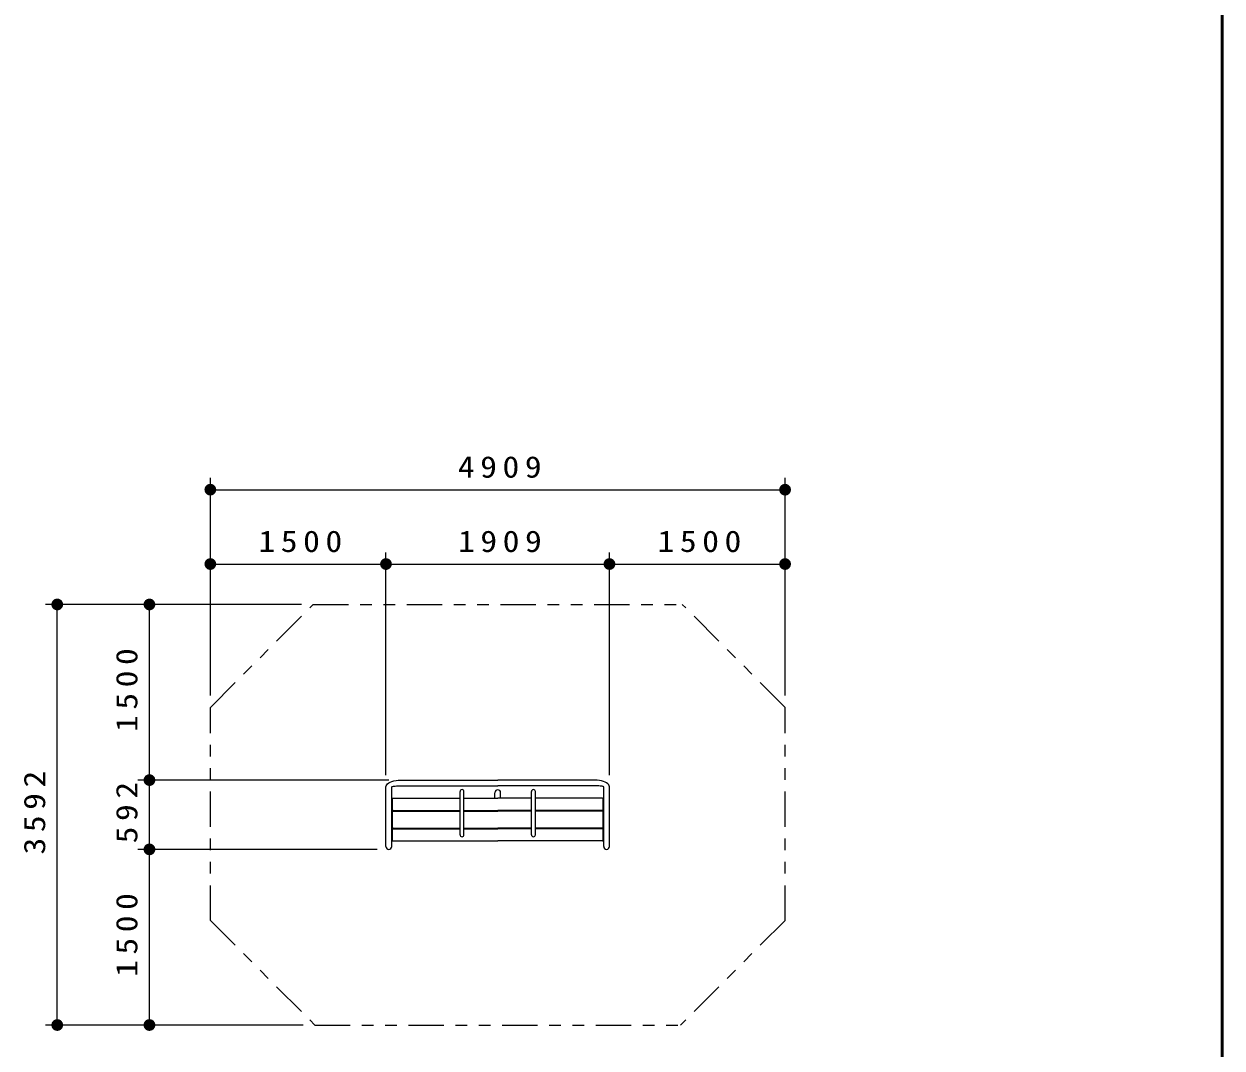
# Model space of a CAD drawing. Units: millimetres on the paper, with parts at other scales. Extents: x -1553 to -1188, y 408 to 677.
# Drawn here: x -1290.3 to -1188, y 479.2 to 566.6 of the extents above; entities that cross this region are included whole.
import ezdxf

# ---------------------------------------------------------------- set-up
doc = ezdxf.new("R2010")
doc.units = ezdxf.units.MM
doc.linetypes.add('USER3', pattern=[8, 3, -1, 1, -1, 1, -1])
doc.layers.add('LY_1', color=7, linetype='Continuous', lineweight=25)
doc.layers.add('LY_4', color=7, linetype='Continuous', lineweight=13)
doc.styles.add('ＭＳ ゴシック', font='')
doc.styles.get('ＭＳ ゴシック').set_extended_font_data('MS Gothic')

# ---------------------------------------------------------------- blocks, each defined once
blk = doc.blocks.new('filled_dot')
at = {"color": 0, "linetype": 'Continuous', "lineweight": -2, "const_width": 1.25}
blk.add_lwpolyline([(-0.625, 0, 1), (0.625, 0, 1)], format="xyb", close=True, dxfattribs=at)

msp = doc.modelspace()

# ---------------------------------------------------------------- linework, layer by layer
at = {"layer": 'LY_1', "lineweight": 13}
for p, q in [((-1274.404, 509.273), (-1274.404, 527.861)), ((-1225.318, 509.273), (-1225.318, 527.861)), ((-1274.404, 526.861), (-1225.318, 526.861)), ((-1274.404, 509.273), (-1274.404, 521.511)), ((-1259.404, 502.475), (-1259.404, 521.511)), ((-1240.318, 502.475), (-1240.318, 521.511)), ((-1225.318, 509.273), (-1225.318, 521.511)), ((-1274.404, 520.511), (-1259.404, 520.511)), ((-1259.404, 520.511), (-1240.318, 520.511)), ((-1240.318, 520.511), (-1225.318, 520.511)), ((-1266.617, 517.06), (-1288.479, 517.06)), ((-1287.479, 481.143), (-1287.479, 517.06)), ((-1266.617, 517.06), (-1280.605, 517.06)), ((-1279.605, 502.06), (-1279.605, 517.06)), ((-1259.161, 502.06), (-1280.605, 502.06)), ((-1279.605, 496.143), (-1279.605, 502.06)), ((-1260.161, 496.143), (-1280.605, 496.143)), ((-1279.605, 481.143), (-1279.605, 496.143)), ((-1266.475, 481.143), (-1288.479, 481.143)), ((-1266.475, 481.143), (-1280.605, 481.143))]:
    msp.add_line(p, q, dxfattribs=at)
at = {"layer": 'LY_1', "linetype": 'USER3', "lineweight": 13}
for p, q in [((-1274.404, 508.273), (-1265.617, 517.06)), ((-1265.617, 517.06), (-1234.105, 517.06)), ((-1225.318, 508.273), (-1234.105, 517.06)), ((-1274.404, 490.072), (-1274.404, 508.273)), ((-1225.318, 490.072), (-1225.318, 508.273)), ((-1274.404, 490.072), (-1265.475, 481.143)), ((-1225.318, 490.072), (-1234.247, 481.143)), ((-1265.475, 481.143), (-1234.247, 481.143))]:
    msp.add_line(p, q, dxfattribs=at)
at = {"layer": 'LY_1'}
for p, q in [((-1259.404, 496.386), (-1259.404, 501.475)), ((-1258.918, 496.386), (-1258.918, 501.475)), ((-1258.161, 502.06), (-1249.861, 502.06)), ((-1258.161, 501.574), (-1249.861, 501.574)), ((-1241.561, 502.06), (-1249.861, 502.06)), ((-1241.561, 501.574), (-1249.861, 501.574)), ((-1240.804, 496.386), (-1240.804, 501.475)), ((-1240.318, 496.386), (-1240.318, 501.475)), ((-1258.861, 499.511), (-1258.861, 500.461)), ((-1258.811, 500.511), (-1253.081, 500.511)), ((-1253.081, 497.386), (-1253.081, 501.086)), ((-1252.741, 497.386), (-1252.741, 501.086)), ((-1252.741, 500.511), (-1249.861, 500.511)), ((-1250.104, 500.511), (-1250.104, 500.986)), ((-1246.981, 500.511), (-1249.861, 500.511)), ((-1249.618, 500.511), (-1249.618, 500.986)), ((-1246.981, 497.386), (-1246.981, 501.086)), ((-1246.641, 497.386), (-1246.641, 501.086)), ((-1240.911, 500.511), (-1246.641, 500.511)), ((-1240.861, 499.511), (-1240.861, 500.461)), ((-1258.861, 498.011), (-1258.861, 499.361)), ((-1258.811, 499.461), (-1253.081, 499.461)), ((-1258.811, 499.411), (-1253.081, 499.411)), ((-1252.741, 499.461), (-1249.861, 499.461)), ((-1252.741, 499.411), (-1249.861, 499.411)), ((-1246.981, 499.461), (-1249.861, 499.461)), ((-1246.981, 499.411), (-1249.861, 499.411)), ((-1240.911, 499.461), (-1246.641, 499.461)), ((-1240.911, 499.411), (-1246.641, 499.411)), ((-1240.861, 498.011), (-1240.861, 499.361)), ((-1258.861, 496.911), (-1258.861, 497.861)), ((-1258.811, 497.961), (-1253.081, 497.961)), ((-1258.811, 497.911), (-1253.081, 497.911)), ((-1252.741, 497.961), (-1249.861, 497.961)), ((-1252.741, 497.911), (-1249.861, 497.911)), ((-1246.981, 497.961), (-1249.861, 497.961)), ((-1246.981, 497.911), (-1249.861, 497.911)), ((-1240.911, 497.961), (-1246.641, 497.961)), ((-1240.911, 497.911), (-1246.641, 497.911)), ((-1240.861, 496.911), (-1240.861, 497.861)), ((-1258.811, 496.861), (-1249.861, 496.861)), ((-1240.911, 496.861), (-1249.861, 496.861))]:
    msp.add_line(p, q, dxfattribs=at)
for points in [[(-1259.404, 501.475), (-1259.389, 501.566), (-1259.343, 501.655), (-1259.269, 501.74), (-1259.167, 501.819), (-1259.04, 501.888), (-1258.892, 501.948), (-1258.725, 501.996), (-1258.545, 502.031), (-1258.356, 502.052), (-1258.161, 502.06)], [(-1258.918, 501.475), (-1258.909, 501.49), (-1258.881, 501.505), (-1258.836, 501.52), (-1258.774, 501.533), (-1258.696, 501.545), (-1258.606, 501.555), (-1258.505, 501.563), (-1258.395, 501.569), (-1258.28, 501.572), (-1258.161, 501.574)], [(-1240.318, 501.475), (-1240.333, 501.566), (-1240.379, 501.655), (-1240.454, 501.74), (-1240.556, 501.819), (-1240.682, 501.888), (-1240.831, 501.948), (-1240.997, 501.996), (-1241.177, 502.031), (-1241.367, 502.052), (-1241.561, 502.06)], [(-1240.804, 501.475), (-1240.813, 501.49), (-1240.841, 501.505), (-1240.887, 501.52), (-1240.949, 501.533), (-1241.026, 501.545), (-1241.116, 501.555), (-1241.217, 501.563), (-1241.327, 501.569), (-1241.443, 501.572), (-1241.561, 501.574)]]:
    msp.add_lwpolyline(points, dxfattribs=at)
for centre, radius, start, end in [((-1258.811, 500.461), 0.05, 90, 180), ((-1252.911, 501.086), 0.17, 0, 180), ((-1249.861, 500.986), 0.243, 0, 180), ((-1246.811, 501.086), 0.17, 0, 180), ((-1240.911, 500.461), 0.05, 0, 90), ((-1258.811, 499.511), 0.05, 180, 270), ((-1258.811, 499.361), 0.05, 90, 180), ((-1240.911, 499.511), 0.05, 270, 0), ((-1240.911, 499.361), 0.05, 0, 90), ((-1258.811, 498.011), 0.05, 180, 270), ((-1258.811, 497.861), 0.05, 90, 180), ((-1252.911, 497.386), 0.17, 180, 0), ((-1246.811, 497.386), 0.17, 180, 0), ((-1240.911, 498.011), 0.05, 270, 0), ((-1240.911, 497.861), 0.05, 0, 90), ((-1259.161, 496.386), 0.243, 180, 0), ((-1258.811, 496.911), 0.05, 180, 270), ((-1240.911, 496.911), 0.05, 270, 0), ((-1240.561, 496.386), 0.243, 180, 0)]:
    msp.add_arc(centre, radius, start, end, dxfattribs=at)
at = {"layer": 'LY_4', "lineweight": 50}
msp.add_line((-1188, 420), (-1188, 677), dxfattribs=at)

# ---------------------------------------------------------------- block references
at = {"layer": 'LY_1', "lineweight": 13, "xscale": 0.4, "yscale": 0.4}
for p in [(-1274.404, 526.861), (-1274.404, 520.511), (-1259.404, 520.511), (-1240.318, 520.511)]:
    msp.add_blockref('filled_dot', p, dxfattribs=at)
for p, rotation in [((-1225.318, 526.861), 180), ((-1259.404, 520.511), 180), ((-1240.318, 520.511), 180), ((-1225.318, 520.511), 180), ((-1287.479, 517.06), 270), ((-1279.605, 517.06), 270), ((-1279.605, 502.06), 90), ((-1279.605, 502.06), 270), ((-1279.605, 496.143), 90), ((-1279.605, 496.143), 270), ((-1287.479, 481.143), 90), ((-1279.605, 481.143), 90)]:
    msp.add_blockref('filled_dot', p, dxfattribs=dict(at, rotation=rotation))

# ---------------------------------------------------------------- texts
at = {"layer": 'LY_1', "char_height": 1.833, "attachment_point": 8, "style": 'ＭＳ ゴシック'}
for s, insert in [('\\T1.33;\\W1.15;4909', (-1249.452, 527.861)), ('\\T1.33;\\W1.15;1500', (-1266.483, 521.511)), ('\\T1.33;\\W1.15;1909', (-1249.438, 521.511)), ('\\T1.33;\\W1.15;1500', (-1232.397, 521.511))]:
    msp.add_mtext(s, dxfattribs=dict(at, insert=insert))
at = {"layer": 'LY_1', "char_height": 1.833, "attachment_point": 8, "rotation": 90, "style": 'ＭＳ ゴシック'}
for s, insert in [('\\T1.33;\\W1.15;1500', (-1280.605, 509.981)), ('\\T1.33;\\W1.15;3592', (-1288.479, 499.518)), ('\\T1.33;\\W1.15;592', (-1280.605, 499.518)), ('\\T1.33;\\W1.15;1500', (-1280.605, 489.064))]:
    msp.add_mtext(s, dxfattribs=dict(at, insert=insert))

doc.saveas('drawing.dxf')
